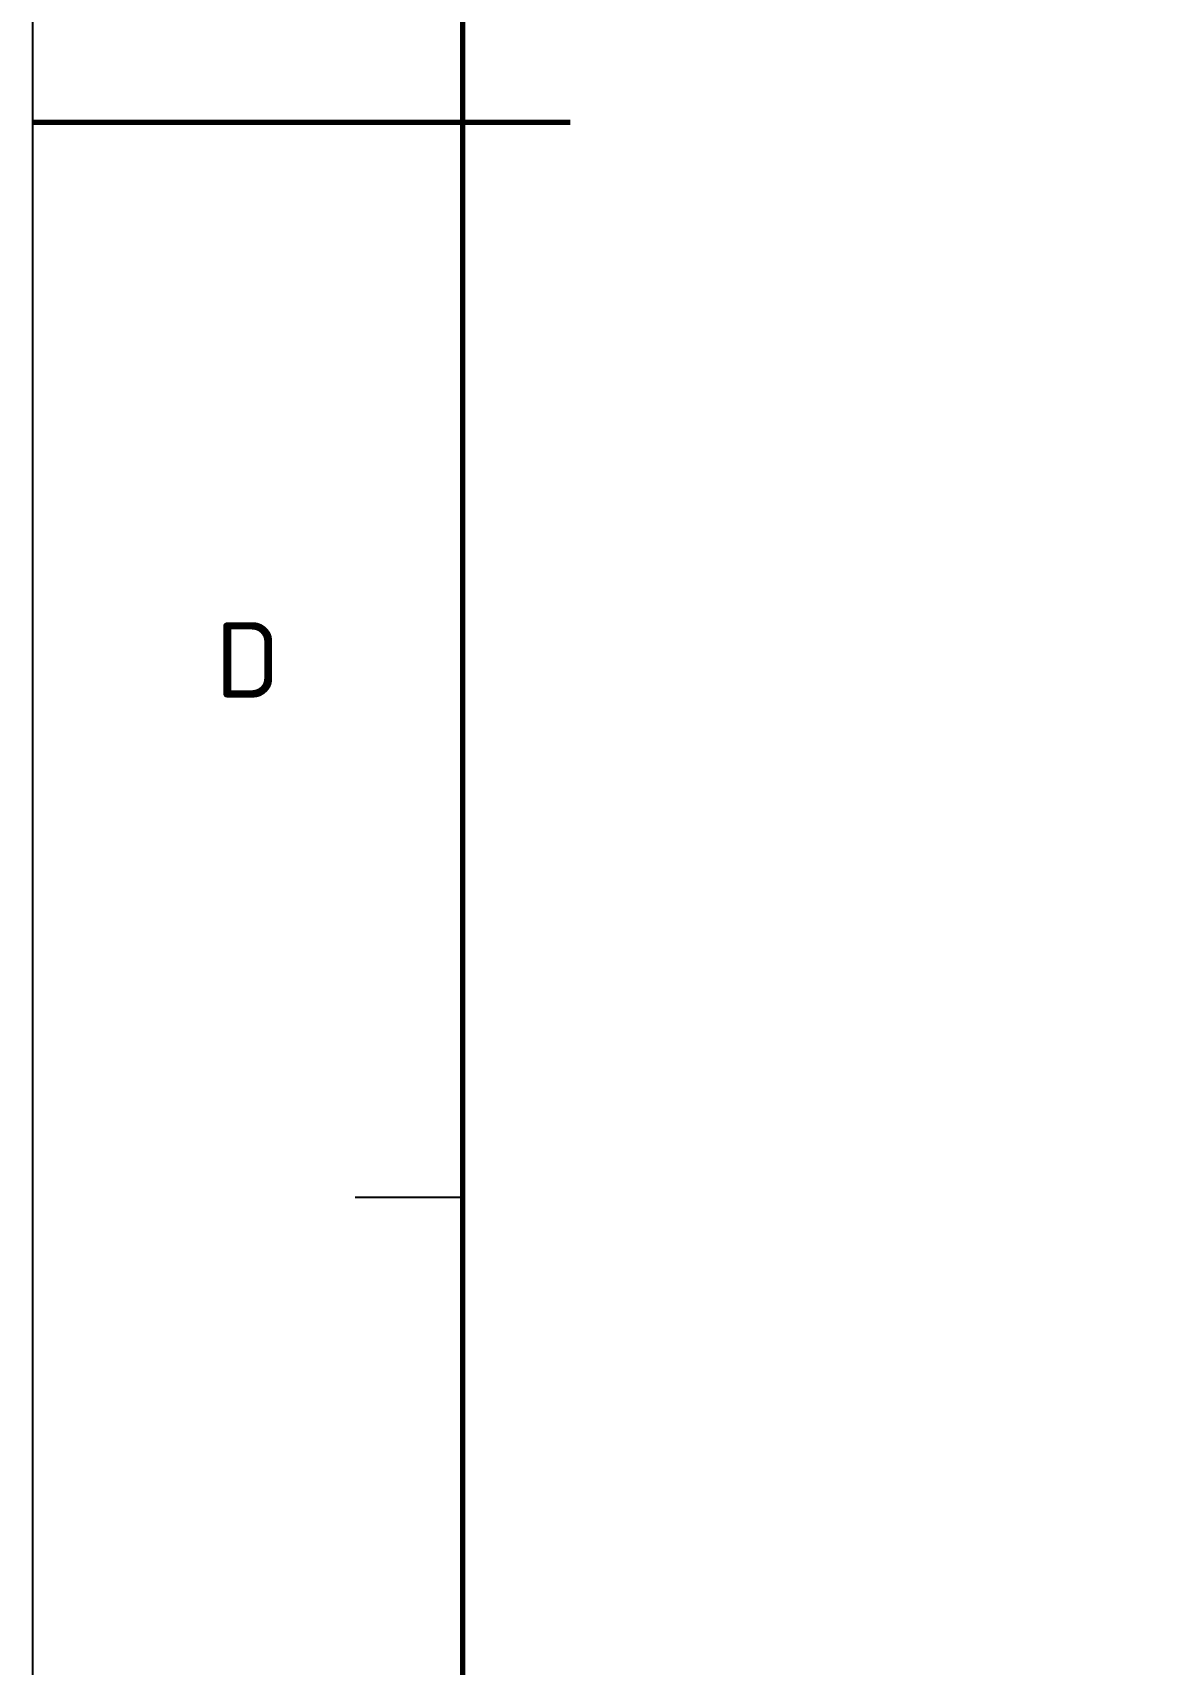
# Model space of a CAD drawing. Header units: millimetres. Extents: x 0 to 420, y 0 to 297.
# Drawn here: x 0 to 52.1, y 76.8 to 152.7 of the extents above; entities that cross this region are included whole.
import ezdxf
from ezdxf.enums import TextEntityAlignment as Align

# ---------------------------------------------------------------- set-up
doc = ezdxf.new("R2010")
doc.units = ezdxf.units.MM
for name, color, linetype, lineweight in [('06-TEXTO', 7, 'CONTINUOUS', 25), ('07-RECUADRO', 7, 'CONTINUOUS', 70), ('08-FINA', 5, 'CONTINUOUS', 25)]:
    doc.layers.add(name, color=color, linetype=linetype, lineweight=lineweight)
doc.styles.add('ISO3098', font='isocpeur.ttf')

msp = doc.modelspace()

# ---------------------------------------------------------------- linework, layer by layer
at = {"layer": '07-RECUADRO'}
msp.add_line((0, 148.5), (25, 148.5), dxfattribs=at)
msp.add_lwpolyline([(20, 10), (410, 10), (410, 287), (20, 287)], close=True, dxfattribs=at)
at = {"layer": '08-FINA'}
msp.add_line((20, 98.5), (15, 98.5), dxfattribs=at)
msp.add_lwpolyline([(0, 0), (420, 0), (420, 297), (0, 297)], close=True, dxfattribs=at)

# ---------------------------------------------------------------- texts
at = {"layer": '06-TEXTO', "style": 'ISO3098'}
msp.add_text('D', height=3.5, dxfattribs=at).set_placement((10, 123.5), align=Align.MIDDLE_CENTER)

doc.saveas('drawing.dxf')
